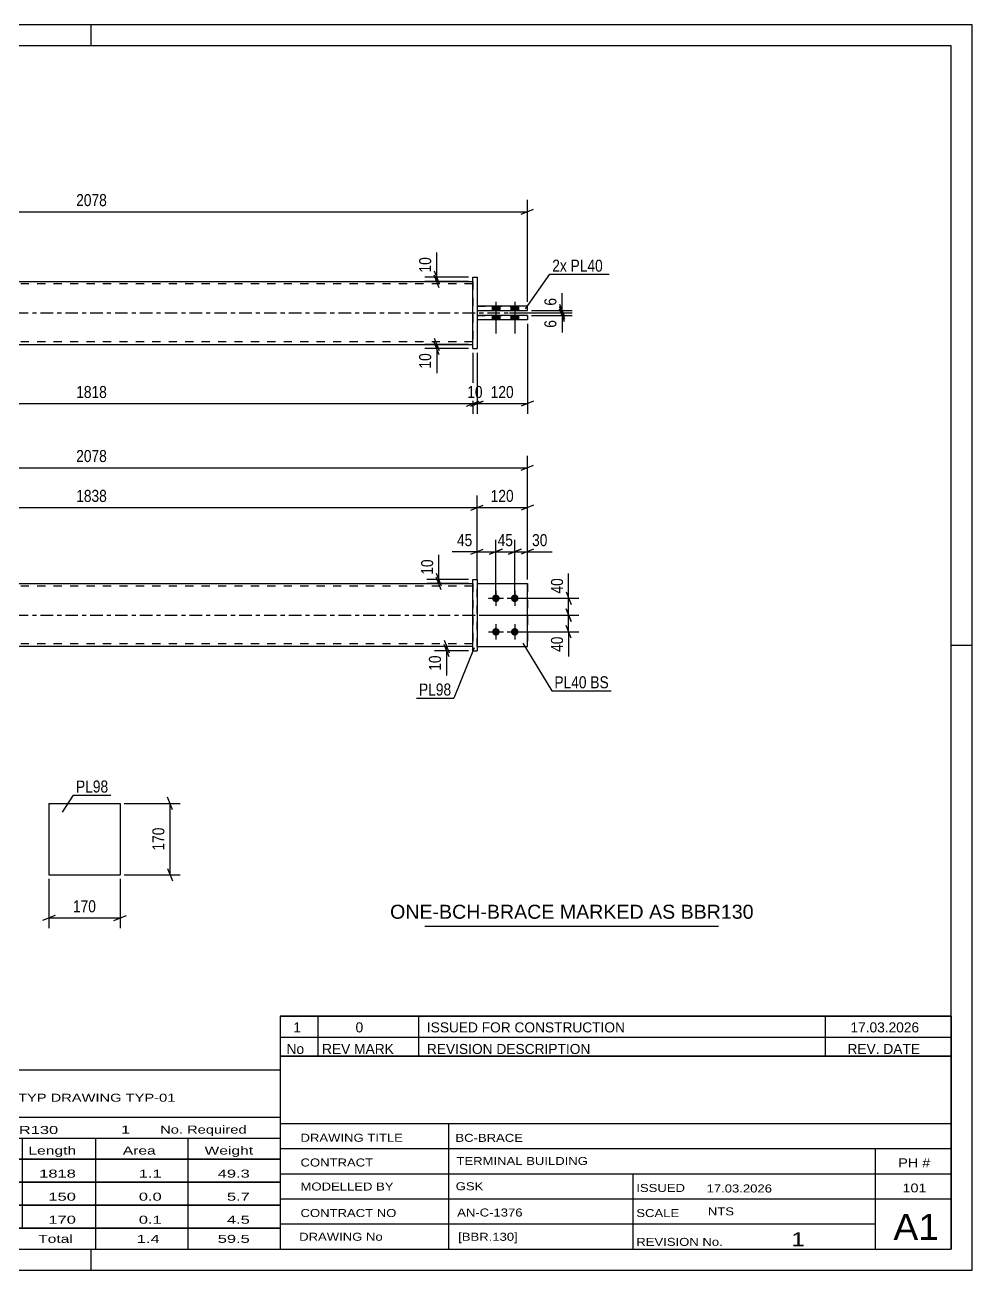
# Model space of a CAD drawing. Header units: millimetres. Extents: x 0 to 420, y 0 to 297.
# Drawn here: x 194.2 to 420, y 0 to 297 of the extents above; entities that cross this region are included whole.
import ezdxf

# ---------------------------------------------------------------- set-up
doc = ezdxf.new("R2010")
doc.units = ezdxf.units.MM
doc.linetypes.add('DXK_LINE_DOT2', pattern=[3.9198, 1.9599, -1.9599])
doc.linetypes.add('DXK_LINE_DOT3', pattern=[5.9187, 2.979, -0.9799, 0.9799, -0.9799])
doc.styles.add('Arial', font='ARIAL.TTF', dxfattribs={"height": 0.2})
doc.styles.add('Arial Narrow', font='ARIALN.TTF', dxfattribs={"height": 0.2})

# ---------------------------------------------------------------- blocks, each defined once
blk = doc.blocks.new('Unknown-580605556-1163')
at = {"color": 5, "linetype": 'Continuous'}
for p, q in [((420, 297), (0, 297)), ((210, 292), (210, 297)), ((420, 0), (420, 297)), ((415, 292), (5, 292)), ((415, 5), (415, 292)), ((420, 149), (415, 149)), ((5, 5), (415, 5)), ((210, 0), (210, 5)), ((0, 0), (420, 0))]:
    blk.add_line(p, q, dxfattribs=at)
blk = doc.blocks.new('Part-580605556-1823 - 1791')
at = {"color": 2, "linetype": 'Continuous'}
for p, q in [((301.96, 163.74), (313.96, 163.74)), ((313.96, 163.74), (313.96, 163.74)), ((313.96, 148.74), (313.96, 163.74)), ((301.96, 148.74), (313.96, 148.74))]:
    blk.add_line(p, q, dxfattribs=at)
at = {"color": 7, "linetype": 'DXK_LINE_DOT2'}
for p, q in [((301.96, 163.74), (313.96, 163.74)), ((301.96, 148.74), (301.96, 163.74)), ((301.96, 148.74), (301.96, 148.74)), ((301.96, 148.74), (313.96, 148.74))]:
    blk.add_line(p, q, dxfattribs=at)
blk = doc.blocks.new('Part-580605556-1803 - 1791')
at = {"color": 2, "linetype": 'Continuous'}
for p, q in [((300.96, 164.74), (301.96, 164.74)), ((300.96, 147.74), (300.96, 164.74)), ((301.96, 164.74), (301.96, 147.74)), ((300.96, 147.74), (300.96, 147.74)), ((300.96, 147.74), (301.96, 147.74))]:
    blk.add_line(p, q, dxfattribs=at)
at = {"color": 7, "linetype": 'DXK_LINE_DOT2'}
for p, q in [((300.96, 164.74), (301.96, 164.74)), ((300.96, 147.74), (301.96, 147.74))]:
    blk.add_line(p, q, dxfattribs=at)
blk = doc.blocks.new('Part-580605556-1828 - 1791')
at = {"color": 2, "linetype": 'Continuous'}
for p, q in [((119.13, 163.74), (300.96, 163.74)), ((300.96, 148.74), (119.13, 148.74))]:
    blk.add_line(p, q, dxfattribs=at)
at = {"color": 7, "linetype": 'DXK_LINE_DOT2'}
for p, q in [((119.13, 148.74), (119.13, 163.74)), ((300.96, 163.74), (300.96, 148.74)), ((300.96, 163.14), (119.13, 163.14)), ((300.96, 149.34), (119.13, 149.34))]:
    blk.add_line(p, q, dxfattribs=at)
at = {"color": 7, "linetype": 'DXK_LINE_DOT3'}
blk.add_line((109.13, 156.24), (310.96, 156.24), dxfattribs=at)
blk = doc.blocks.new('Bolt-580605556-1834 - 1791')
at = {"linetype": 'Continuous'}
for points in [[(306.46, 161.14), (306.65, 161.12), (306.83, 161.06), (306.99, 160.96), (307.13, 160.84), (307.24, 160.69), (307.32, 160.51), (307.36, 160.33), (307.36, 160.14), (307.32, 159.96), (307.24, 159.79), (307.13, 159.63), (306.99, 159.51), (306.83, 159.41), (306.65, 159.36), (306.46, 159.34), (306.27, 159.36), (306.09, 159.41), (305.93, 159.51), (305.79, 159.63), (305.68, 159.79), (305.6, 159.96), (305.57, 160.14), (305.57, 160.33), (305.6, 160.51), (305.68, 160.69), (305.79, 160.84), (305.93, 160.96), (306.09, 161.06), (306.27, 161.12)], [(310.96, 161.14), (311.15, 161.12), (311.33, 161.06), (311.49, 160.96), (311.63, 160.84), (311.74, 160.69), (311.82, 160.51), (311.86, 160.33), (311.86, 160.14), (311.82, 159.96), (311.74, 159.79), (311.63, 159.63), (311.49, 159.51), (311.33, 159.41), (311.15, 159.36), (310.96, 159.34), (310.77, 159.36), (310.59, 159.41), (310.43, 159.51), (310.29, 159.63), (310.18, 159.79), (310.1, 159.96), (310.07, 160.14), (310.07, 160.33), (310.1, 160.51), (310.18, 160.69), (310.29, 160.84), (310.43, 160.96), (310.59, 161.06), (310.77, 161.12)], [(306.46, 153.14), (306.65, 153.12), (306.83, 153.06), (306.99, 152.96), (307.13, 152.84), (307.24, 152.69), (307.32, 152.51), (307.36, 152.33), (307.36, 152.14), (307.32, 151.96), (307.24, 151.79), (307.13, 151.63), (306.99, 151.51), (306.83, 151.41), (306.65, 151.36), (306.46, 151.34), (306.27, 151.36), (306.09, 151.41), (305.93, 151.51), (305.79, 151.63), (305.68, 151.79), (305.6, 151.96), (305.57, 152.14), (305.57, 152.33), (305.6, 152.51), (305.68, 152.69), (305.79, 152.84), (305.93, 152.96), (306.09, 153.06), (306.27, 153.12)], [(310.96, 153.14), (311.15, 153.12), (311.33, 153.06), (311.49, 152.96), (311.63, 152.84), (311.74, 152.69), (311.82, 152.51), (311.86, 152.33), (311.86, 152.14), (311.82, 151.96), (311.74, 151.79), (311.63, 151.63), (311.49, 151.51), (311.33, 151.41), (311.15, 151.36), (310.96, 151.34), (310.77, 151.36), (310.59, 151.41), (310.43, 151.51), (310.29, 151.63), (310.18, 151.79), (310.1, 151.96), (310.07, 152.14), (310.07, 152.33), (310.1, 152.51), (310.18, 152.69), (310.29, 152.84), (310.43, 152.96), (310.59, 153.06), (310.77, 153.12)]]:
    blk.add_hatch(color=1, dxfattribs=at).paths.add_polyline_path(points)
at = {"color": 1, "linetype": 'Continuous'}
for p, q in [((306.46, 162.04), (306.46, 158.44)), ((310.96, 162.04), (310.96, 158.44)), ((304.66, 160.24), (308.26, 160.24)), ((309.16, 160.24), (312.76, 160.24)), ((304.66, 152.24), (308.26, 152.24)), ((306.46, 154.04), (306.46, 150.44)), ((309.16, 152.24), (312.76, 152.24)), ((310.96, 154.04), (310.96, 150.44))]:
    blk.add_line(p, q, dxfattribs=at)
blk = doc.blocks.new('Part-580605556-1839 - 1791')
at = {"color": 7, "linetype": 'DXK_LINE_DOT2'}
for p, q in [((301.96, 163.74), (313.96, 163.74)), ((301.96, 148.74), (301.96, 163.74)), ((301.96, 163.74), (313.96, 163.74)), ((313.96, 163.74), (313.96, 163.74)), ((313.96, 163.74), (313.96, 148.74)), ((301.96, 148.74), (301.96, 148.74)), ((301.96, 148.74), (313.96, 148.74)), ((301.96, 148.74), (313.96, 148.74))]:
    blk.add_line(p, q, dxfattribs=at)
blk = doc.blocks.new('Part-580605556-2139 - 2128')
at = {"color": 2, "linetype": 'Continuous'}
for p, q in [((300.96, 236.81), (300.96, 236.81)), ((300.96, 219.81), (300.96, 236.81)), ((300.96, 236.81), (301.96, 236.81)), ((301.96, 236.81), (301.96, 236.81)), ((301.96, 236.81), (301.96, 219.81)), ((300.96, 219.81), (301.96, 219.81)), ((300.96, 219.81), (300.96, 219.81)), ((301.96, 219.81), (301.96, 219.81))]:
    blk.add_line(p, q, dxfattribs=at)
at = {"color": 7, "linetype": 'DXK_LINE_DOT2'}
for p, q in [((300.96, 236.81), (301.96, 236.81)), ((300.96, 219.81), (301.96, 219.81)), ((301.96, 219.81), (301.96, 219.81))]:
    blk.add_line(p, q, dxfattribs=at)
blk = doc.blocks.new('Bolt-580605556-2133 - 2128')
at = {"linetype": 'Continuous'}
for points in [[(307.36, 229.91), (305.56, 229.91), (305.56, 228.91), (307.36, 228.91)], [(307.36, 229.91), (305.56, 229.91), (305.56, 228.91), (307.36, 228.91)], [(311.86, 229.91), (310.06, 229.91), (310.06, 228.91), (311.86, 228.91)], [(311.86, 229.91), (310.06, 229.91), (310.06, 228.91), (311.86, 228.91)], [(307.36, 227.71), (305.56, 227.71), (305.56, 226.71), (307.36, 226.71)], [(307.36, 227.71), (305.56, 227.71), (305.56, 226.71), (307.36, 226.71)], [(311.86, 227.71), (310.06, 227.71), (310.06, 226.71), (311.86, 226.71)], [(311.86, 227.71), (310.06, 227.71), (310.06, 226.71), (311.86, 226.71)]]:
    blk.add_hatch(color=1, dxfattribs=at).paths.add_polyline_path(points)
at = {"color": 1, "linetype": 'Continuous'}
for p, q in [((305.56, 229.91), (305.56, 228.91)), ((305.56, 229.91), (305.56, 228.91)), ((306.46, 230.91), (306.46, 223.41)), ((306.46, 230.91), (306.46, 223.41)), ((307.36, 229.91), (307.36, 228.91)), ((307.36, 229.91), (307.36, 228.91)), ((310.06, 229.91), (310.06, 228.91)), ((310.06, 229.91), (310.06, 228.91)), ((310.96, 230.91), (310.96, 223.41)), ((310.96, 230.91), (310.96, 223.41)), ((311.86, 229.91), (311.86, 228.91)), ((311.86, 229.91), (311.86, 228.91)), ((305.56, 227.71), (305.56, 226.71)), ((305.56, 227.71), (305.56, 226.71)), ((307.36, 227.71), (307.36, 226.71)), ((307.36, 227.71), (307.36, 226.71)), ((310.06, 227.71), (310.06, 226.71)), ((310.06, 227.71), (310.06, 226.71)), ((311.86, 227.71), (311.86, 226.71)), ((311.86, 227.71), (311.86, 226.71))]:
    blk.add_line(p, q, dxfattribs=at)
blk = doc.blocks.new('Part-580605556-2138 - 2128')
at = {"color": 2, "linetype": 'Continuous'}
for p, q in [((119.13, 235.81), (300.96, 235.81)), ((119.13, 220.81), (300.96, 220.81))]:
    blk.add_line(p, q, dxfattribs=at)
at = {"color": 7, "linetype": 'DXK_LINE_DOT2'}
for p, q in [((119.13, 235.81), (119.13, 220.81)), ((300.96, 235.21), (119.13, 235.21)), ((300.96, 235.81), (300.96, 220.81)), ((300.96, 221.41), (119.13, 221.41))]:
    blk.add_line(p, q, dxfattribs=at)
at = {"color": 7, "linetype": 'DXK_LINE_DOT3'}
blk.add_line((109.13, 228.31), (310.96, 228.31), dxfattribs=at)
blk = doc.blocks.new('Part-580605556-2155 - 2128')
at = {"color": 2, "linetype": 'Continuous'}
for p, q in [((313.96, 229.91), (301.96, 229.91)), ((301.96, 228.91), (313.96, 228.91)), ((313.96, 228.91), (313.96, 229.91))]:
    blk.add_line(p, q, dxfattribs=at)
at = {"color": 7, "linetype": 'DXK_LINE_DOT2'}
for p, q in [((301.96, 229.91), (301.96, 228.91)), ((301.96, 229.91), (313.96, 229.91)), ((301.96, 228.91), (313.96, 228.91))]:
    blk.add_line(p, q, dxfattribs=at)
blk = doc.blocks.new('Part-580605556-2160 - 2128')
at = {"color": 2, "linetype": 'Continuous'}
for p, q in [((313.96, 227.71), (301.96, 227.71)), ((301.96, 226.71), (313.96, 226.71)), ((313.96, 227.71), (313.96, 226.71))]:
    blk.add_line(p, q, dxfattribs=at)
at = {"color": 7, "linetype": 'DXK_LINE_DOT2'}
for p, q in [((301.96, 227.71), (301.96, 226.71)), ((301.96, 227.71), (313.96, 227.71)), ((301.96, 226.71), (313.96, 226.71))]:
    blk.add_line(p, q, dxfattribs=at)
blk = doc.blocks.new('Part-580605556-1390 - 1374')
at = {"color": 2, "linetype": 'Continuous'}
for p, q in [((199.86, 111.31), (199.86, 94.31)), ((199.86, 111.31), (216.86, 111.31)), ((216.86, 111.31), (216.86, 94.31)), ((199.86, 94.31), (216.86, 94.31))]:
    blk.add_line(p, q, dxfattribs=at)
blk = doc.blocks.new('StraightDimension-580605556-1951 - 1791')
at = {"color": 7, "linetype": 'Continuous'}
for p, q in [((118.13, 157.24), (118.13, 184.73)), ((301.96, 164.74), (301.96, 184.73)), ((119.63, 182.48), (116.63, 181.28)), ((118.13, 181.88), (301.96, 181.88)), ((300.46, 181.28), (303.46, 182.48))]:
    blk.add_line(p, q, dxfattribs=at)
at = {"color": 0}
blk.add_wipeout([(214.3, 182.63), (214.3, 186.83), (205.79, 186.83), (205.79, 182.63)], dxfattribs=at)
at = {"color": 3, "style": 'Arial Narrow'}
blk.add_text('1838', height=2.863, dxfattribs=at).set_placement((206.39, 183.23))
blk = doc.blocks.new('StraightDimension-580605556-1867 - 1791')
at = {"color": 7, "linetype": 'Continuous'}
for p, q in [((306.46, 161.24), (306.46, 174.18)), ((310.96, 161.24), (310.96, 174.18)), ((304.96, 170.73), (307.96, 171.93)), ((306.46, 171.33), (310.96, 171.33)), ((312.46, 171.93), (309.46, 170.73))]:
    blk.add_line(p, q, dxfattribs=at)
at = {"color": 0}
blk.add_wipeout([(311.14, 172.08), (311.14, 176.28), (306.28, 176.28), (306.28, 172.08)], dxfattribs=at)
at = {"color": 3, "style": 'Arial Narrow'}
blk.add_text('45', height=2.863, dxfattribs=at).set_placement((306.88, 172.68))
blk = doc.blocks.new('StraightDimension-580605556-1897 - 1791')
at = {"color": 7, "linetype": 'Continuous'}
for p, q in [((106.13, 164.74), (106.13, 194.24)), ((313.96, 164.74), (313.96, 194.24)), ((107.63, 191.99), (104.63, 190.79)), ((106.13, 191.39), (313.96, 191.39)), ((312.46, 190.79), (315.46, 191.99))]:
    blk.add_line(p, q, dxfattribs=at)
at = {"color": 0}
blk.add_wipeout([(214.3, 192.14), (214.3, 196.34), (205.79, 196.34), (205.79, 192.14)], dxfattribs=at)
at = {"color": 3, "style": 'Arial Narrow'}
blk.add_text('2078', height=2.863, dxfattribs=at).set_placement((206.39, 192.74))
blk = doc.blocks.new('StraightDimension-580605556-1851 - 1791')
at = {"color": 7, "linetype": 'Continuous'}
for p, q in [((301.96, 164.74), (301.96, 174.18)), ((306.46, 161.24), (306.46, 174.18)), ((300.46, 170.73), (303.46, 171.93)), ((301.96, 171.33), (306.46, 171.33)), ((307.96, 171.93), (304.96, 170.73))]:
    blk.add_line(p, q, dxfattribs=at)
at = {"color": 0}
blk.add_wipeout([(301.44, 172.08), (301.44, 176.28), (296.58, 176.28), (296.58, 172.08)], dxfattribs=at)
at = {"color": 7, "linetype": 'Continuous'}
blk.add_line((301.96, 171.33), (296.05, 171.33), dxfattribs=at)
blk.add_line((301.96, 171.33), (296.05, 171.33), dxfattribs=at)
at = {"color": 3, "style": 'Arial Narrow'}
blk.add_text('45', height=2.863, dxfattribs=at).set_placement((297.18, 172.68))
blk = doc.blocks.new('StraightDimension-580605556-1880 - 1791')
at = {"color": 7, "linetype": 'Continuous'}
for p, q in [((310.96, 161.24), (310.96, 174.18)), ((313.96, 164.74), (313.96, 174.18)), ((309.46, 170.73), (312.46, 171.93)), ((310.96, 171.33), (313.96, 171.33)), ((315.46, 171.93), (312.46, 170.73))]:
    blk.add_line(p, q, dxfattribs=at)
at = {"color": 0}
blk.add_wipeout([(319.34, 172.08), (319.34, 176.28), (314.49, 176.28), (314.49, 172.08)], dxfattribs=at)
at = {"color": 7, "linetype": 'Continuous'}
blk.add_line((313.96, 171.33), (319.87, 171.33), dxfattribs=at)
blk.add_line((313.96, 171.33), (319.87, 171.33), dxfattribs=at)
at = {"color": 3, "style": 'Arial Narrow'}
blk.add_text('30', height=2.863, dxfattribs=at).set_placement((315.09, 172.68))
blk = doc.blocks.new('StraightDimension-580605556-1917 - 1791')
at = {"color": 7, "linetype": 'Continuous'}
for p, q in [((323.21, 161.74), (324.41, 158.74)), ((311.96, 160.24), (326.21, 160.24)), ((324.41, 154.74), (323.21, 157.74)), ((323.81, 156.24), (323.81, 160.24)), ((302.96, 156.24), (326.21, 156.24))]:
    blk.add_line(p, q, dxfattribs=at)
at = {"color": 0}
blk.add_wipeout([(323.06, 165.62), (318.86, 165.62), (318.86, 160.76), (323.06, 160.76)], dxfattribs=at)
at = {"color": 7, "linetype": 'Continuous'}
blk.add_line((323.81, 160.24), (323.81, 166.14), dxfattribs=at)
blk.add_line((323.81, 160.24), (323.81, 166.14), dxfattribs=at)
at = {"color": 3, "style": 'Arial Narrow'}
blk.add_text('40', height=2.863, rotation=90.0002, dxfattribs=at).set_placement((322.46, 161.36))
blk = doc.blocks.new('StraightDimension-580605556-1926 - 1791')
at = {"color": 7, "linetype": 'Continuous'}
for p, q in [((323.21, 157.74), (324.41, 154.74)), ((302.96, 156.24), (326.21, 156.24)), ((323.81, 152.24), (323.81, 156.24)), ((311.96, 152.24), (326.21, 152.24)), ((324.41, 150.74), (323.21, 153.74))]:
    blk.add_line(p, q, dxfattribs=at)
at = {"color": 0}
blk.add_wipeout([(323.06, 151.71), (318.86, 151.71), (318.86, 146.85), (323.06, 146.85)], dxfattribs=at)
at = {"color": 7, "linetype": 'Continuous'}
blk.add_line((323.81, 152.24), (323.81, 146.33), dxfattribs=at)
blk.add_line((323.81, 152.24), (323.81, 146.33), dxfattribs=at)
at = {"color": 3, "style": 'Arial Narrow'}
blk.add_text('40', height=2.863, rotation=90.0002, dxfattribs=at).set_placement((322.46, 147.45))
blk = doc.blocks.new('StraightDimension-580605556-1966 - 1791')
at = {"color": 7, "linetype": 'Continuous'}
for p, q in [((301.96, 164.74), (301.96, 184.73)), ((313.96, 164.74), (313.96, 184.73)), ((300.46, 181.28), (303.46, 182.48)), ((301.96, 181.88), (313.96, 181.88)), ((315.46, 182.48), (312.46, 181.28))]:
    blk.add_line(p, q, dxfattribs=at)
at = {"color": 0}
blk.add_wipeout([(311.3, 182.63), (311.3, 186.83), (304.62, 186.83), (304.62, 182.63)], dxfattribs=at)
at = {"color": 3, "style": 'Arial Narrow'}
blk.add_text('120', height=2.863, dxfattribs=at).set_placement((305.22, 183.23))
blk = doc.blocks.new('StraightDimension-580605556-2080 - 1791')
at = {"color": 7, "linetype": 'Continuous'}
for p, q in [((299.96, 148.74), (291.86, 148.74)), ((294.11, 150.24), (295.31, 147.24)), ((295.31, 146.24), (294.11, 149.24)), ((294.71, 147.74), (294.71, 148.74)), ((299.96, 147.74), (291.86, 147.74))]:
    blk.add_line(p, q, dxfattribs=at)
at = {"color": 0}
blk.add_wipeout([(293.96, 147.21), (289.76, 147.21), (289.76, 142.35), (293.96, 142.35)], dxfattribs=at)
at = {"color": 7, "linetype": 'Continuous'}
blk.add_line((294.71, 147.74), (294.71, 141.83), dxfattribs=at)
blk.add_line((294.71, 147.74), (294.71, 141.83), dxfattribs=at)
at = {"color": 3, "style": 'Arial Narrow'}
blk.add_text('10', height=2.863, rotation=90.0002, dxfattribs=at).set_placement((293.36, 142.95))
blk = doc.blocks.new('StraightDimension-580605556-2089 - 1791')
at = {"color": 7, "linetype": 'Continuous'}
for p, q in [((299.96, 164.74), (289.99, 164.74)), ((299.96, 163.74), (289.99, 163.74)), ((292.24, 166.24), (293.44, 163.24)), ((293.44, 162.24), (292.24, 165.24)), ((292.84, 163.74), (292.84, 164.74))]:
    blk.add_line(p, q, dxfattribs=at)
at = {"color": 0}
blk.add_wipeout([(292.09, 170.12), (287.89, 170.12), (287.89, 165.26), (292.09, 165.26)], dxfattribs=at)
at = {"color": 7, "linetype": 'Continuous'}
blk.add_line((292.84, 164.74), (292.84, 170.64), dxfattribs=at)
blk.add_line((292.84, 164.74), (292.84, 170.64), dxfattribs=at)
at = {"color": 3, "style": 'Arial Narrow'}
blk.add_text('10', height=2.863, rotation=90.0002, dxfattribs=at).set_placement((291.49, 165.86))
blk = doc.blocks.new('StraightDimension-580605556-2196 - 2128')
at = {"color": 7, "linetype": 'Continuous'}
for p, q in [((119.13, 218.81), (119.13, 204.26)), ((300.96, 218.81), (300.96, 204.26)), ((120.63, 207.26), (117.63, 206.06)), ((119.13, 206.66), (300.96, 206.66)), ((299.46, 206.06), (302.46, 207.26))]:
    blk.add_line(p, q, dxfattribs=at)
at = {"color": 0}
blk.add_wipeout([(214.3, 207.41), (214.3, 211.61), (205.79, 211.61), (205.79, 207.41)], dxfattribs=at)
at = {"color": 3, "style": 'Arial Narrow'}
blk.add_text('1818', height=2.863, dxfattribs=at).set_placement((206.39, 208.01))
blk = doc.blocks.new('StraightDimension-580605556-2282 - 2128')
at = {"color": 7, "linetype": 'Continuous'}
for p, q in [((291.77, 238.31), (292.97, 235.31)), ((299.96, 236.81), (289.52, 236.81)), ((299.96, 235.81), (289.52, 235.81)), ((292.97, 234.31), (291.77, 237.31)), ((292.37, 235.81), (292.37, 236.81))]:
    blk.add_line(p, q, dxfattribs=at)
at = {"color": 0}
blk.add_wipeout([(291.62, 242.19), (287.42, 242.19), (287.42, 237.34), (291.62, 237.34)], dxfattribs=at)
at = {"color": 7, "linetype": 'Continuous'}
blk.add_line((292.37, 236.81), (292.37, 242.72), dxfattribs=at)
blk.add_line((292.37, 236.81), (292.37, 242.72), dxfattribs=at)
at = {"color": 3, "style": 'Arial Narrow'}
blk.add_text('10', height=2.863, rotation=90.0002, dxfattribs=at).set_placement((291.02, 237.94))
blk = doc.blocks.new('StraightDimension-580605556-2185 - 2128')
at = {"color": 7, "linetype": 'Continuous'}
for p, q in [((107.63, 253.03), (104.63, 251.83)), ((106.13, 230.91), (106.13, 255.28)), ((312.46, 251.83), (315.46, 253.03)), ((313.96, 230.91), (313.96, 255.28)), ((106.13, 252.43), (313.96, 252.43))]:
    blk.add_line(p, q, dxfattribs=at)
at = {"color": 0}
blk.add_wipeout([(214.3, 253.18), (214.3, 257.38), (205.79, 257.38), (205.79, 253.18)], dxfattribs=at)
at = {"color": 3, "style": 'Arial Narrow'}
blk.add_text('2078', height=2.863, dxfattribs=at).set_placement((206.39, 253.78))
blk = doc.blocks.new('StraightDimension-580605556-2223 - 2128')
at = {"color": 7, "linetype": 'Continuous'}
for p, q in [((300.96, 218.81), (300.96, 204.26)), ((301.96, 218.81), (301.96, 204.26)), ((299.46, 206.06), (302.46, 207.26)), ((303.46, 207.26), (300.46, 206.06)), ((300.96, 206.66), (301.96, 206.66))]:
    blk.add_line(p, q, dxfattribs=at)
at = {"color": 0}
blk.add_wipeout([(303.89, 207.41), (303.89, 211.61), (299.03, 211.61), (299.03, 207.41)], dxfattribs=at)
at = {"color": 3, "style": 'Arial Narrow'}
blk.add_text('10', height=2.863, dxfattribs=at).set_placement((299.63, 208.01))
blk = doc.blocks.new('StraightDimension-580605556-2232 - 2128')
at = {"color": 7, "linetype": 'Continuous'}
for p, q in [((313.96, 225.71), (313.96, 204.26)), ((301.96, 218.81), (301.96, 204.26)), ((300.46, 206.06), (303.46, 207.26)), ((301.96, 206.66), (313.96, 206.66)), ((315.46, 207.26), (312.46, 206.06))]:
    blk.add_line(p, q, dxfattribs=at)
at = {"color": 0}
blk.add_wipeout([(311.3, 207.41), (311.3, 211.61), (304.62, 211.61), (304.62, 207.41)], dxfattribs=at)
at = {"color": 3, "style": 'Arial Narrow'}
blk.add_text('120', height=2.863, dxfattribs=at).set_placement((305.22, 208.01))
blk = doc.blocks.new('StraightDimension-580605556-2243 - 2128')
at = {"color": 7, "linetype": 'Continuous'}
for p, q in [((299.96, 220.81), (289.52, 220.81)), ((299.96, 219.81), (289.52, 219.81)), ((291.77, 222.31), (292.97, 219.31)), ((292.97, 218.31), (291.77, 221.31)), ((292.37, 219.81), (292.37, 220.81))]:
    blk.add_line(p, q, dxfattribs=at)
at = {"color": 0}
blk.add_wipeout([(291.62, 219.29), (287.42, 219.29), (287.42, 214.43), (291.62, 214.43)], dxfattribs=at)
at = {"color": 7, "linetype": 'Continuous'}
blk.add_line((292.37, 219.81), (292.37, 213.9), dxfattribs=at)
blk.add_line((292.37, 219.81), (292.37, 213.9), dxfattribs=at)
at = {"color": 3, "style": 'Arial Narrow'}
blk.add_text('10', height=2.863, rotation=90.0002, dxfattribs=at).set_placement((291.02, 215.03))
blk = doc.blocks.new('StraightDimension-580605556-2264 - 2128')
at = {"color": 7, "linetype": 'Continuous'}
for p, q in [((321.63, 229.81), (322.83, 226.81)), ((322.83, 226.21), (321.63, 229.21)), ((309.71, 228.31), (324.63, 228.31)), ((314.96, 227.71), (324.63, 227.71)), ((322.23, 227.71), (322.23, 228.31))]:
    blk.add_line(p, q, dxfattribs=at)
at = {"color": 0}
blk.add_wipeout([(321.48, 227.19), (317.28, 227.19), (317.28, 224.16), (321.48, 224.16)], dxfattribs=at)
at = {"color": 7, "linetype": 'Continuous'}
blk.add_line((322.23, 227.71), (322.23, 223.63), dxfattribs=at)
blk.add_line((322.23, 227.71), (322.23, 223.63), dxfattribs=at)
at = {"color": 3, "style": 'Arial Narrow'}
blk.add_text('6', height=2.86, rotation=90.0002, dxfattribs=at).set_placement((320.88, 224.76))
blk = doc.blocks.new('StraightDimension-580605556-2273 - 2128')
at = {"color": 7, "linetype": 'Continuous'}
for p, q in [((314.96, 228.91), (324.63, 228.91)), ((321.63, 230.41), (322.83, 227.41)), ((322.83, 226.81), (321.63, 229.81)), ((322.23, 228.31), (322.23, 228.91)), ((309.71, 228.31), (324.63, 228.31))]:
    blk.add_line(p, q, dxfattribs=at)
at = {"color": 0}
blk.add_wipeout([(321.48, 232.46), (317.28, 232.46), (317.28, 229.44), (321.48, 229.44)], dxfattribs=at)
at = {"color": 7, "linetype": 'Continuous'}
blk.add_line((322.23, 228.91), (322.23, 232.99), dxfattribs=at)
blk.add_line((322.23, 228.91), (322.23, 232.99), dxfattribs=at)
at = {"color": 3, "style": 'Arial Narrow'}
blk.add_text('6', height=2.86, rotation=90.0002, dxfattribs=at).set_placement((320.88, 230.04))
blk = doc.blocks.new('StraightDimension-580605556-1402 - 1374')
at = {"color": 7, "linetype": 'Continuous'}
for p, q in [((199.86, 93.31), (199.86, 81.59)), ((216.86, 93.31), (216.86, 81.59)), ((201.36, 84.59), (198.36, 83.39)), ((199.86, 83.99), (216.86, 83.99)), ((215.36, 83.39), (218.36, 84.59))]:
    blk.add_line(p, q, dxfattribs=at)
at = {"color": 0}
blk.add_wipeout([(211.71, 84.74), (211.71, 88.94), (205.02, 88.94), (205.02, 84.74)], dxfattribs=at)
at = {"color": 3, "style": 'Arial Narrow'}
blk.add_text('170', height=2.863, dxfattribs=at).set_placement((205.62, 85.34))
blk = doc.blocks.new('StraightDimension-580605556-1392 - 1374')
at = {"color": 7, "linetype": 'Continuous'}
for p, q in [((217.86, 111.31), (231.16, 111.31)), ((229.36, 109.81), (228.16, 112.81)), ((228.76, 94.31), (228.76, 111.31)), ((228.16, 95.81), (229.36, 92.81)), ((217.86, 94.31), (231.16, 94.31))]:
    blk.add_line(p, q, dxfattribs=at)
at = {"color": 0}
blk.add_wipeout([(228.01, 106.15), (223.81, 106.15), (223.81, 99.47), (228.01, 99.47)], dxfattribs=at)
at = {"color": 3, "style": 'Arial Narrow'}
blk.add_text('170', height=2.863, rotation=90.0002, dxfattribs=at).set_placement((227.41, 100.07))
blk = doc.blocks.new('Unknown-580605556-3711')
at = {"color": 7, "linetype": 'Continuous'}
for p, q in [((255, 51.05), (255, 5)), ((255, 51.05), (415, 51.05)), ((415, 51), (415, 5)), ((255, 35), (415, 35)), ((295.14, 35), (295.14, 5)), ((255, 29), (415, 29)), ((397, 5.05), (397, 29.05)), ((255, 23), (415, 23)), ((339.14, 23), (339.14, 5)), ((255, 17), (415, 17)), ((255, 11), (397, 11)), ((255, 5), (415, 5))]:
    blk.add_line(p, q, dxfattribs=at)
at = {"color": 7, "style": 'Arial Narrow'}
for s, height, width, p in [('DRAWING TITLE', 1.9089, 1.425378, (259.88, 30.61)), ('BC-BRACE', 1.909, 1.425378, (296.81, 30.59)), ('TERMINAL BUILDING', 1.9089, 1.425378, (297.06, 25.07)), ('CONTRACT', 1.909, 1.425378, (259.88, 24.71)), ('MODELLED BY', 1.9089, 1.425378, (259.88, 18.98)), ('GSK', 1.909, 1.425378, (296.88, 19.04)), ('ISSUED', 1.909, 1.425378, (339.94, 18.64)), ('17.03.2026', 1.909, 1.425378, (356.69, 18.52)), ('CONTRACT NO', 1.9089, 1.425378, (259.88, 12.66)), ('AN-C-1376', 1.909, 1.425378, (297.23, 12.78)), ('SCALE', 1.909, 1.425378, (339.94, 12.65)), ('A1', 6.204, 1.25, (401.24, 7.2)), ('DRAWING No', 1.909, 1.425378, (259.56, 7)), ('[BBR.130]', 1.909, 1.425378, (297.46, 6.99)), ('1', 3.34, 1.5, (376.91, 5.68)), ('REVISION No.', 1.9089, 1.425378, (339.94, 5.77))]:
    blk.add_text(s, height=height, dxfattribs=dict(at, width=width)).set_placement(p)
at = {"color": 7, "linetype": 'Continuous', "style": 'Arial Narrow'}
for s, height, width, p in [('PH #', 2.1, 1.42538, (402.4, 24.55)), ('101', 2.1, 1.42538, (403.41, 18.55)), ('NTS', 1.909, 1.425378, (357, 13.05))]:
    blk.add_text(s, height=height, dxfattribs=dict(at, width=width)).set_placement(p)
blk = doc.blocks.new('Unknown-580605556-3712')
at = {"color": 7, "linetype": 'Continuous'}
for p, q in [((255, 60.55), (415, 60.55)), ((415, 60.55), (255, 60.55)), ((255, 60.55), (255, 55.55)), ((264, 60.55), (264, 55.55)), ((288, 60.55), (288, 55.55)), ((385, 60.55), (385, 55.55)), ((415, 60.55), (415, 55.55)), ((255, 55.55), (415, 55.55)), ((255, 55.55), (255, 51.05)), ((255, 55.55), (415, 55.55)), ((264, 55.55), (264, 51.05)), ((288, 55.55), (288, 51.05)), ((385, 55.55), (385, 51.05)), ((415, 55.55), (415, 51.05)), ((415, 51.05), (255, 51.05))]:
    blk.add_line(p, q, dxfattribs=at)
at = {"color": 7, "linetype": 'Continuous', "style": 'Arial Narrow'}
for s, height, width, p in [('1', 2.39, 1.196471, (258.16, 56.7)), ('0', 2.39, 1.196471, (273, 56.7)), ('ISSUED FOR CONSTRUCTION', 2.3861, 1.196471, (290, 56.7)), ('17.03.2026', 2.386, 1.196471, (391, 56.7)), ('No', 2.386, 1.2, (256.54, 51.55)), ('REV MARK', 2.386, 1.2, (265, 51.55)), ('REVISION DESCRIPTION', 2.3861, 1.2, (290, 51.55)), ('REV. DATE', 2.386, 1.2, (390.28, 51.55))]:
    blk.add_text(s, height=height, dxfattribs=dict(at, width=width)).set_placement(p)
blk = doc.blocks.new('Unknown-580605556-3713')
at = {"color": 7, "linetype": 'Continuous'}
for p, q in [((95, 47.75), (255, 47.75)), ((95, 36.5), (95, 47.75)), ((255, 47.75), (255, 36.5)), ((95, 36.5), (255, 36.5)), ((95, 36.5), (95, 31.5)), ((255, 36.5), (255, 31.5)), ((95, 31.5), (255, 31.5)), ((95, 31.5), (95, 26.5)), ((119, 31.5), (119, 26.5)), ((154.5, 31.5), (154.5, 26.5)), ((180.5, 31.5), (180.5, 26.5)), ((193.5, 31.5), (193.5, 26.5)), ((211, 31.5), (211, 26.5)), ((233, 31.5), (233, 26.5)), ((255, 31.5), (255, 26.5)), ((95, 26.5), (255, 26.5)), ((95, 26.45), (95, 21.05)), ((95, 26.45), (255, 26.45)), ((119, 26.5), (119, 21)), ((154.5, 26.5), (154.5, 21)), ((180.5, 26.5), (180.5, 21)), ((193.5, 26.5), (193.5, 21)), ((211, 26.5), (211, 21)), ((233, 26.5), (233, 21)), ((255, 26.45), (255, 21.05)), ((95, 21.05), (255, 21.05)), ((95, 20.95), (95, 15.55)), ((95, 20.95), (255, 20.95)), ((119, 21), (119, 15.5)), ((154.5, 21), (154.5, 15.5)), ((180.5, 21), (180.5, 15.5)), ((193.5, 21), (193.5, 15.5)), ((211, 21), (211, 15.5)), ((233, 21), (233, 15.5)), ((255, 20.95), (255, 15.55)), ((95, 15.55), (255, 15.55)), ((95, 15.45), (95, 10.05)), ((95, 15.45), (255, 15.45)), ((119, 15.5), (119, 10)), ((154.5, 15.5), (154.5, 10)), ((180.5, 15.5), (180.5, 10)), ((193.5, 15.5), (193.5, 10)), ((211, 15.5), (211, 10)), ((233, 15.5), (233, 10)), ((255, 15.45), (255, 10.05)), ((95, 10.05), (255, 10.05)), ((95, 10), (255, 10)), ((95, 10), (95, 5)), ((211, 10), (211, 5)), ((233, 10), (233, 5)), ((255, 10), (255, 5)), ((95, 5), (255, 5))]:
    blk.add_line(p, q, dxfattribs=at)
at = {"color": 7, "style": 'Arial Narrow'}
for s, height, width, p in [('GENERAL NOTES & WELD DETAILS :', 2.8633, 1.4, (96.15, 40.06)), ('REFER TYP DRAWING TYP-01', 1.9089, 1.6, (179.7, 40.16)), ("MATERIAL LIST FOR ASSEMBLY MK'D", 1.9089, 1.6, (96.15, 32.56)), ('BBR130', 1.909, 1.794707, (187.48, 32.47)), ('1', 1.91, 1.794707, (217.08, 32.56)), ('No. Required', 1.9089, 1.6, (226.41, 32.56)), ('Mark', 1.909, 1.7, (96.34, 27.5)), ('Profile', 1.909, 1.7, (129.41, 27.5)), ('Material', 1.909, 1.7, (159.54, 27.56)), ('No.', 1.909, 1.7, (184.5, 27.56)), ('Length', 1.909, 1.7, (195, 27.56)), ('Area', 1.909, 1.7, (217.5, 27.56)), ('Weight', 1.909, 1.7, (237, 27.56))]:
    blk.add_text(s, height=height, dxfattribs=dict(at, width=width)).set_placement(p)
at = {"color": 7, "linetype": 'Continuous', "style": 'Arial Narrow'}
for s, height, width, p in [('BBR130', 1.909, 1.794707, (96.5, 22.06)), ('SHS150*6', 1.909, 1.794707, (121, 22.06)), ('E350', 1.909, 1.794707, (160.74, 22.06)), ('1', 1.91, 1.794707, (184.86, 22.06)), ('1818', 1.909, 1.794707, (197.58, 22.06)), ('1.1', 1.909, 1.794707, (221.32, 22.06)), ('49.3', 1.909, 1.794707, (240.14, 22.06)), ('PL40', 1.909, 1.794707, (96.5, 16.56)), ('PL10*120', 1.909, 1.794707, (121, 16.56)), ('E350', 1.909, 1.794707, (160.74, 16.56)), ('4', 1.91, 1.794707, (184.86, 16.56)), ('150', 1.909, 1.794707, (199.77, 16.56)), ('0.0', 1.909, 1.794707, (221.32, 16.56)), ('5.7', 1.909, 1.794707, (242.33, 16.56)), ('PL98', 1.909, 1.794707, (96.5, 11.06)), ('PL10*170', 1.909, 1.794707, (121, 11.06)), ('E350', 1.909, 1.794707, (160.74, 11.06)), ('2', 1.91, 1.794707, (184.86, 11.06)), ('170', 1.909, 1.794707, (199.77, 11.06)), ('0.1', 1.909, 1.794707, (221.32, 11.06)), ('4.5', 1.909, 1.794707, (242.33, 11.06)), ('Total', 1.909, 1.7, (197.33, 6.5)), ('1.4', 1.909, 1.794707, (220.83, 6.5)), ('59.5', 1.909, 1.794707, (240.14, 6.5))]:
    blk.add_text(s, height=height, dxfattribs=dict(at, width=width)).set_placement(p)
blk = doc.blocks.new('Unknown-580605556-3714')
at = {"color": 7, "linetype": 'Continuous'}
blk.add_line((289.5, 82.05), (359.5, 82.05), dxfattribs=at)
at = {"color": 7, "style": 'Arial'}
blk.add_text('ONE-BCH-BRACE MARKED AS BBR130', height=3.3428, dxfattribs=at).set_placement((281.23, 83.8))
blk = doc.blocks.new('Mark-580605556-1799 - 1791')
at = {"color": 0}
blk.add_wipeout([(295.8, 137.05), (295.8, 140.05), (288.13, 140.05), (288.13, 137.05)], dxfattribs=at)
blk.add_wipeout([(295.8, 137.05), (295.8, 140.05), (288.13, 140.05), (288.13, 137.05)], dxfattribs=at)
at = {"color": 30, "linetype": 'Continuous'}
for p in [(301.27, 148.42), (287.53, 136.45)]:
    blk.add_line(p, (296.4, 136.45), dxfattribs=at)
at = {"color": 3, "style": 'Arial Narrow'}
blk.add_text('PL98', height=2.863, dxfattribs=at).set_placement((288.13, 137.05))
blk = doc.blocks.new('MarkSet-580605556-2113 - 1791')
at = {"color": 0}
blk.add_wipeout([(328.08, 138.77), (328.08, 141.77), (320.41, 141.77), (320.41, 138.77)], dxfattribs=at)
blk.add_wipeout([(328.08, 138.77), (328.08, 141.77), (320.41, 141.77), (320.41, 138.77)], dxfattribs=at)
at = {"color": 30, "linetype": 'Continuous'}
blk.add_line((312.89, 149.53), (319.81, 138.17), dxfattribs=at)
at = {"color": 0}
blk.add_wipeout([(333.37, 138.77), (333.37, 141.77), (328.98, 141.77), (328.98, 138.77)], dxfattribs=at)
blk.add_wipeout([(333.37, 138.77), (333.37, 141.77), (328.98, 141.77), (328.98, 138.77)], dxfattribs=at)
at = {"color": 30, "linetype": 'Continuous'}
blk.add_line((319.81, 138.17), (333.97, 138.17), dxfattribs=at)
at = {"color": 3, "style": 'Arial Narrow'}
for s, p in [('PL40', (320.41, 138.77)), ('BS', (328.98, 138.77))]:
    blk.add_text(s, height=2.863, dxfattribs=at).set_placement(p)
blk = doc.blocks.new('MarkSet-580605556-2335 - 2128')
at = {"color": 0}
blk.add_wipeout([(323.37, 238.14), (323.37, 241.14), (319.9, 241.14), (319.9, 238.14)], dxfattribs=at)
blk.add_wipeout([(323.37, 238.14), (323.37, 241.14), (319.9, 241.14), (319.9, 238.14)], dxfattribs=at)
at = {"color": 30, "linetype": 'Continuous'}
blk.add_line((313.48, 229.31), (319.3, 237.54), dxfattribs=at)
at = {"color": 0}
blk.add_wipeout([(331.95, 238.14), (331.95, 241.14), (324.27, 241.14), (324.27, 238.14)], dxfattribs=at)
blk.add_wipeout([(331.95, 238.14), (331.95, 241.14), (324.27, 241.14), (324.27, 238.14)], dxfattribs=at)
at = {"color": 30, "linetype": 'Continuous'}
blk.add_line((319.3, 237.54), (333.45, 237.54), dxfattribs=at)
at = {"color": 3, "style": 'Arial Narrow'}
for s, p in [('2x', (319.9, 238.14)), ('PL40', (324.27, 238.14))]:
    blk.add_text(s, height=2.863, dxfattribs=at).set_placement(p)
blk = doc.blocks.new('Mark-580605556-1386 - 1374')
at = {"color": 0}
blk.add_wipeout([(214.03, 113.91), (214.03, 116.91), (206.35, 116.91), (206.35, 113.91)], dxfattribs=at)
blk.add_wipeout([(214.03, 113.91), (214.03, 116.91), (206.35, 116.91), (206.35, 113.91)], dxfattribs=at)
at = {"color": 30, "linetype": 'Continuous'}
for p, q in [((203.12, 109.21), (205.75, 113.31)), ((205.75, 113.31), (214.63, 113.31))]:
    blk.add_line(p, q, dxfattribs=at)
at = {"color": 3, "style": 'Arial Narrow'}
blk.add_text('PL98', height=2.863, dxfattribs=at).set_placement((206.35, 113.91))

msp = doc.modelspace()

# ---------------------------------------------------------------- block references
for name in ['Unknown-580605556-1163', 'Part-580605556-2138 - 2128', 'Part-580605556-2139 - 2128', 'Part-580605556-2155 - 2128', 'Bolt-580605556-2133 - 2128', 'Part-580605556-2160 - 2128', 'Part-580605556-1828 - 1791', 'Part-580605556-1803 - 1791', 'Part-580605556-1823 - 1791', 'Part-580605556-1839 - 1791', 'Bolt-580605556-1834 - 1791', 'Part-580605556-1390 - 1374', 'Unknown-580605556-3714', 'Unknown-580605556-3712', 'Unknown-580605556-3711', 'Unknown-580605556-3713']:
    msp.add_blockref(name, (0, 0))

# ---------------------------------------------------------------- next in the draw order: block references
for name in ['StraightDimension-580605556-2282 - 2128', 'StraightDimension-580605556-2196 - 2128', 'StraightDimension-580605556-1951 - 1791', 'StraightDimension-580605556-1867 - 1791', 'StraightDimension-580605556-2080 - 1791', 'Mark-580605556-1386 - 1374', 'StraightDimension-580605556-1402 - 1374']:
    msp.add_blockref(name, (0, 0))

# ---------------------------------------------------------------- next in the draw order: block references
for name in ['StraightDimension-580605556-2185 - 2128', 'StraightDimension-580605556-2223 - 2128', 'StraightDimension-580605556-1897 - 1791', 'Mark-580605556-1799 - 1791', 'StraightDimension-580605556-1392 - 1374']:
    msp.add_blockref(name, (0, 0))

# ---------------------------------------------------------------- next in the draw order: block references
for name in ['StraightDimension-580605556-2232 - 2128', 'StraightDimension-580605556-1851 - 1791', 'StraightDimension-580605556-1880 - 1791']:
    msp.add_blockref(name, (0, 0))

# ---------------------------------------------------------------- next in the draw order: block references
for name in ['StraightDimension-580605556-2264 - 2128', 'StraightDimension-580605556-2243 - 2128', 'StraightDimension-580605556-1917 - 1791']:
    msp.add_blockref(name, (0, 0))

# ---------------------------------------------------------------- next in the draw order: block references
for name in ['StraightDimension-580605556-2273 - 2128', 'StraightDimension-580605556-1966 - 1791', 'StraightDimension-580605556-1926 - 1791']:
    msp.add_blockref(name, (0, 0))

# ---------------------------------------------------------------- next in the draw order: block references
for name in ['MarkSet-580605556-2335 - 2128', 'StraightDimension-580605556-2089 - 1791', 'MarkSet-580605556-2113 - 1791']:
    msp.add_blockref(name, (0, 0))

doc.saveas('drawing.dxf')
